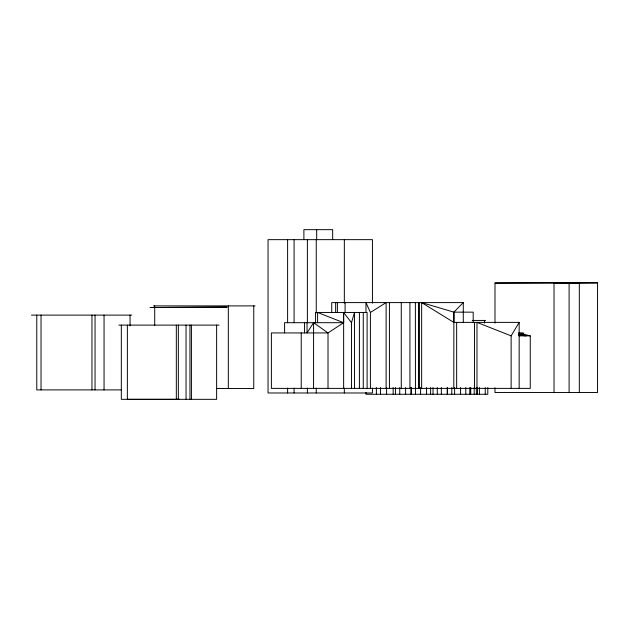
<?xml version="1.0" encoding="UTF-8"?>
<svg xmlns="http://www.w3.org/2000/svg" width="629" height="629" viewBox="0 0 629 629"><rect width="100%" height="100%" fill="white"/><g stroke="black" fill="none" stroke-linecap="round" stroke-linejoin="round"><path stroke-width="0.94" d="M328.016 388.384L328.016 332.93L313.58 322.701L313.572 388.384M351.462 388.384L351.462 322.701L343.638 312.456L343.631 322.701L328.016 332.93L271.39 332.93L271.39 388.384L530.255 388.384L530.255 335.87L523.257 334.085L518.453 334.085M331.735 312.456L331.735 302.596L463.282 302.596L453.886 312.149L453.8 388.384M351.462 322.701L354.504 312.456L354.504 388.384M511.133 388.384L511.133 335.87L519.161 322.386L453.8 322.386L421.642 302.596L421.642 388.384M313.58 322.701L307.038 332.93L307.038 322.701M370.41 388.384L370.41 312.456L386.112 302.596L386.112 388.384M518.343 334.4L522.046 334.085L526.033 335.87L518.438 335.1M494.992 323.125L494.992 283.042L597.55 282.736L597.55 392.535L494.992 392.535L494.992 387.645M494.992 283.042L597.55 282.736L554.023 283.042L554.023 392.535M554.023 283.042L579.317 282.932L579.317 392.535M177.96 399.329L176.324 399.336L176.324 325.107M153.476 305.891L255.004 305.891M421.642 302.596L453.886 312.149L473.197 312.149L473.197 322.386M31.45 315.113L131.72 315.113M472.237 320.436L485.674 320.436M118.842 325.107L219.112 325.107M518.563 332.875L523.257 332.875L523.257 334.085M519.161 335.87L530.255 335.87M216.47 388.525L253.762 388.525L253.762 305.891M121.397 389.901L36.773 389.901L36.773 315.113M179.556 399.329L121.326 399.329L121.326 325.107M511.133 335.87L476.986 322.386L476.986 388.384M370.41 312.456L365.96 302.596L365.96 312.456M569.103 283.042L569.103 392.535M519.161 322.386L519.161 388.384M487.789 387.488L487.789 394.273L366.007 394.273L366.007 392.331M485.242 387.488L485.242 394.273M484.534 320.436L484.534 323.117M479.416 387.488L479.416 394.273M477.474 387.488L477.474 394.273M476.373 387.488L476.373 394.273M474.533 322.386L474.533 388.384M474.195 387.488L474.195 394.273M470.728 387.488L470.728 394.273M469.784 387.488L469.784 394.273M465.782 387.488L465.782 394.273M463.282 302.596L463.282 322.386M460.577 387.488L460.577 394.273M456.654 322.386L456.654 388.384M454.61 387.488L454.61 394.273M453.886 312.149L453.886 322.386M451.779 387.488L451.779 394.273M447.534 387.488L447.534 394.273M447.203 387.488L447.203 394.273M441.338 387.488L441.338 394.273M437.289 387.488L437.289 394.273M433.019 387.488L433.019 394.273M430.621 387.488L430.621 394.273M426.564 387.488L426.564 394.273M420.597 387.488L420.597 394.273M419.401 302.596L419.401 388.384M418.568 302.596L418.568 388.384M415.376 302.596L415.454 394.273M411.515 387.488L411.515 394.273M410.847 387.488L410.847 394.273M409.919 302.596L409.919 388.384M405.619 387.488L405.619 394.273M401.271 302.596L401.271 388.384M399.745 387.488L399.745 394.273M395.437 387.488L395.437 394.273M393.164 387.488L393.164 394.273M389.43 302.596L389.43 388.384M386.591 387.488L386.591 394.273M380.514 387.488L380.514 394.273M376.378 387.488L376.378 394.273M372.439 303.131L372.439 239.649L268.048 239.649L268.048 392.983L372.439 392.983L372.439 388.101M367.108 388.384L367.108 312.456L315.561 312.456L315.561 322.701M363.263 312.456L363.263 388.384M359.411 312.456L359.411 388.384M345.093 302.596L345.093 312.456M344.338 239.649L344.338 303.131M344.338 388.101L344.338 392.983M343.638 312.456L343.631 388.384M337.388 302.596L337.388 312.456M335.642 302.596L335.642 312.456M332.662 239.649L332.662 229.664L303.893 229.664L303.893 239.649M317.598 322.701L317.598 312.456L343.631 322.701L284.583 322.701L284.583 332.93M316.686 229.664L316.686 239.649M316.245 239.649L316.245 312.896M316.245 388.101L316.245 392.983M307.384 239.649L307.384 322.661M307.384 388.101L307.384 392.983M304.554 322.701L304.554 332.93M301.228 332.93L301.228 388.384M294.089 239.649L294.089 322.661M294.089 388.101L294.089 392.983M287.61 239.649L287.61 322.661M287.61 388.101L287.61 392.983M228.319 305.891L228.319 388.525M216.635 325.107L216.635 399.336L127.365 399.329L127.365 325.107M191.428 325.107L191.428 399.336M189.95 325.107L189.95 399.336M186.05 325.107L186.05 399.336M178.345 325.107L178.345 399.336M154.718 305.891L154.718 325.335M130.061 315.113L130.061 325.798M104.052 315.113L104.052 389.901M95.05 315.113L95.05 389.901M91.968 315.113L91.968 389.901M41.034 315.113L41.034 389.901M227.006 307.141L150.189 307.495L227.006 307.141"/></g></svg>
